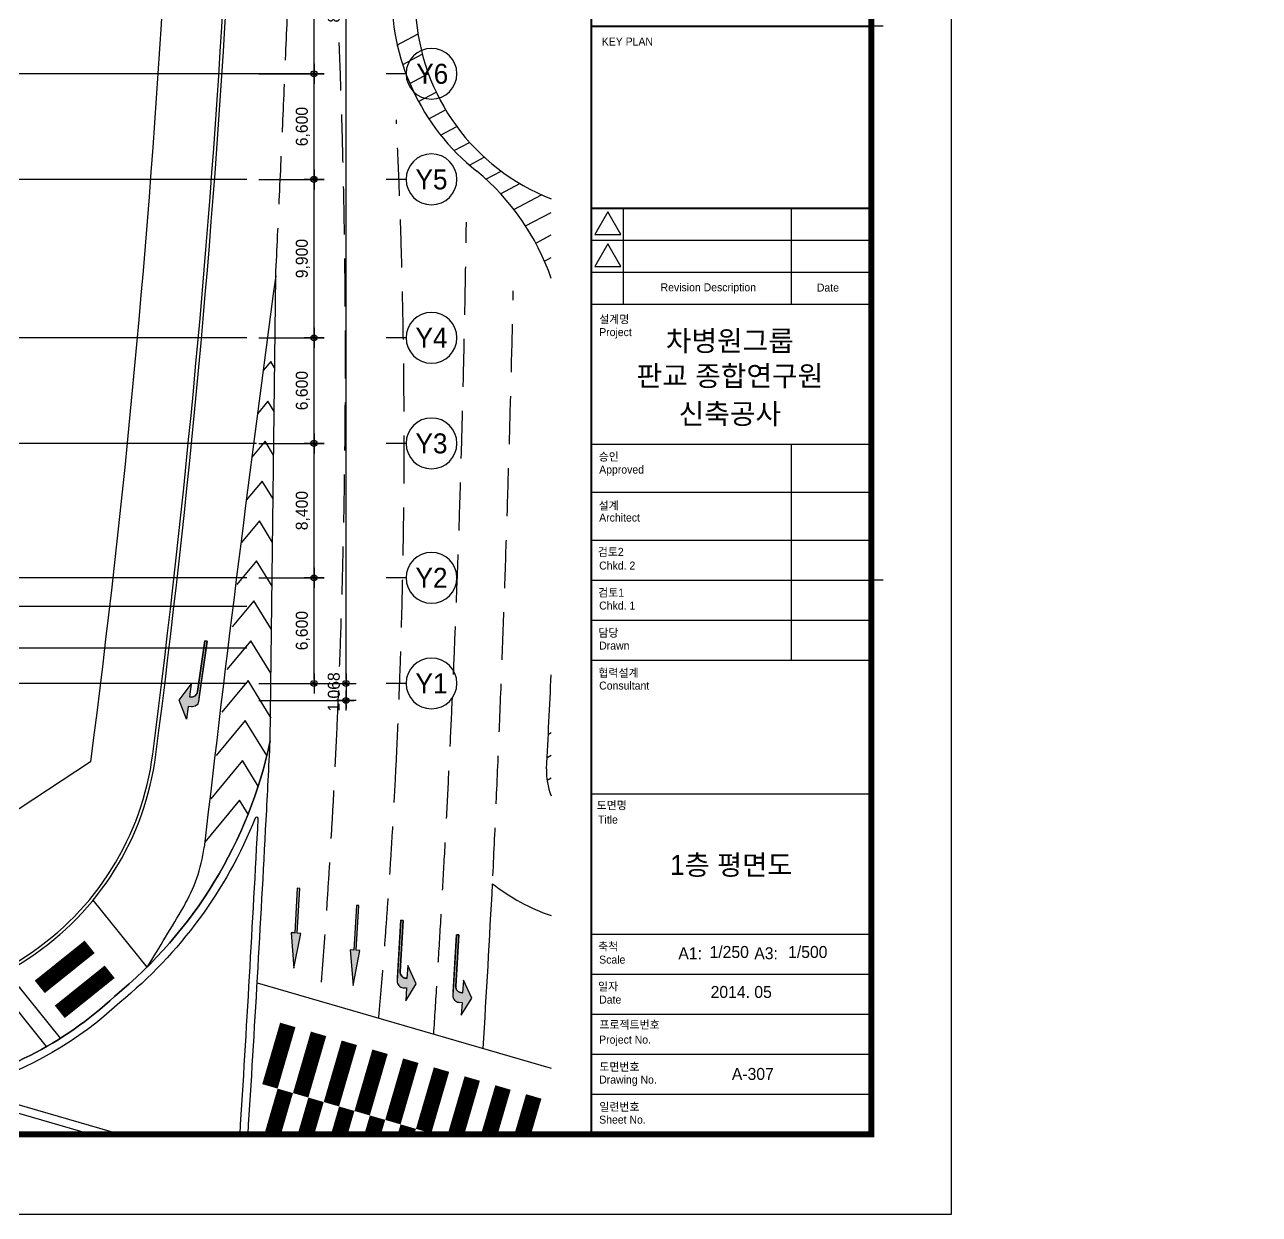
# Model space of a CAD drawing. Header units: metres. Extents: x 630750 to 860239, y 578133 to 726633.
# Drawn here: x 783110 to 860239, y 578133 to 652478 of the extents above; entities that cross this region are included whole.
import ezdxf
from ezdxf.enums import TextEntityAlignment as Align

# ---------------------------------------------------------------- set-up
doc = ezdxf.new("R2010")
doc.units = ezdxf.units.M
doc.linetypes.add('ACAD_ISO03W100', pattern=[30, 12, -18])
doc.linetypes.add('DASHED4', pattern=[4.5, 3, -1.5])
doc.layers.get('Defpoints').update_dxf_attribs({"color": 8})
for name, color, linetype in [('001dmp-FORM', 7, 'Continuous'), ('4box', 4, 'Continuous'), ('7-차로', 7, 'Continuous'), ('_보도', 7, 'Continuous'), ('A-DIM', 7, 'Continuous'), ('A-ETC-ROAD', 71, 'Continuous'), ('A-ETC-ROAD-STRP', 251, 'Continuous'), ('A-GRID-DIMS', 14, 'Continuous'), ('A-HAT', 8, 'Continuous'), ('A-HAT-253', 253, 'Continuous'), ('DIM', 7, 'Continuous'), ('HYUN', 7, 'Continuous'), ('P(내부)자전거횡단', 170, 'Continuous'), ('P(내부)횡단보도', 7, 'Continuous'), ('보도', 7, 'Continuous')]:
    doc.layers.add(name, color=color, linetype=linetype)
doc.layers.add('A-CEN-1', color=1, linetype='Continuous', plot=False)
doc.styles.add('TEXT(돋음)', font='')
doc.styles.add('돋움', font='')
doc.styles.get('TEXT(돋음)').set_extended_font_data('Dotum')
doc.styles.get('돋움').set_extended_font_data('Dotum')
doc.dimstyles.new('DIM250', dxfattribs={"dimscale": 250, "dimtxt": 3, "dimasz": 1, "dimexe": 2, "dimexo": 3, "dimgap": 1, "dimtad": 1, "dimdec": 0, "dimzin": 0, "dimdsep": 46, "dimlunit": 6, "dimtxsty": 'TEXT(돋음)', "dimblk": 'Z_DOT', "dimcen": 2.5, "dimdle": 2, "dimclrd": 256, "dimclre": 256, "dimclrt": 3, "dimadec": 0, "dimazin": 0, "dimtfac": 1, "dimtdec": 0, "dimtix": 1, "dimtmove": 2, "dimatfit": 3, "dimldrblk": 'Z_DOT', "dimfxl": 1, "dimtolj": 1, "dimtzin": 0, "dimarcsym": 0})

# ---------------------------------------------------------------- blocks, each defined once
blk = doc.blocks.new('MARK-F')
blk.add_lwpolyline([(0, 0), (2.2, 0.3), (2.2, 0.075), (5, 0.075), (5, -0.075), (2.2, -0.075), (2.2, -0.3)], close=True)
for points in [[(2.2, -0.3), (2.2, 0.3), (0, 0)], [(5, -0.075), (5, 0.075), (2.2, -0.075), (2.2, 0.075)]]:
    blk.add_solid(points)
blk = doc.blocks.new('중간 단면 대지')
at = {"layer": 'A-HAT-253'}
for points in [[(1003771, 326625), (1003573, 326653), (1003461, 325861), (1003021, 327034), (1003769, 328039), (1003657, 327247), (1003706, 327240, 0.414214), (1004158, 327580), (1004606, 330749), (1004754, 330728), (1004251, 327167), (1004223, 326965, -0.414214)], [(1003771, 326625), (1003573, 326653), (1003461, 325861), (1003021, 327034), (1003769, 328039), (1003657, 327247), (1003706, 327240, 0.414214), (1004158, 327580), (1004606, 330749), (1004754, 330728), (1004251, 327167), (1004223, 326965, -0.414214)], [(1017008, 309066), (1017208, 309055), (1017162, 308256), (1017824, 309320), (1017289, 310452), (1017243, 309654), (1017193, 309657, -0.414214), (1016817, 310079), (1017001, 313274), (1016852, 313282), (1016644, 309692), (1016632, 309489, 0.414214)], [(1017008, 309066), (1017208, 309055), (1017162, 308256), (1017824, 309320), (1017289, 310452), (1017243, 309654), (1017193, 309657, -0.414214), (1016817, 310079), (1017001, 313274), (1016852, 313282), (1016644, 309692), (1016632, 309489, 0.414214)], [(1020483, 308160), (1020683, 308148), (1020637, 307349), (1021299, 308413), (1020764, 309546), (1020717, 308747), (1020667, 308750, -0.414214), (1020291, 309172), (1020476, 312367), (1020326, 312376), (1020119, 308785), (1020107, 308582, 0.414214)], [(1020483, 308160), (1020683, 308148), (1020637, 307349), (1021299, 308413), (1020764, 309546), (1020717, 308747), (1020667, 308750, -0.414214), (1020291, 309172), (1020476, 312367), (1020326, 312376), (1020119, 308785), (1020107, 308582, 0.414214)]]:
    blk.add_hatch(color=256, dxfattribs=at).paths.add_polyline_path(points)
at = {"layer": '4box', "color": 8}
blk.add_arc((1031066, 370771), 13300, 183.25084, 248.77774, dxfattribs=at)
at = {"layer": '7-차로', "color": 7}
blk.add_arc((994660, 319177), 10000, 329.69573, 352.21177, dxfattribs=at)
at = {"layer": '_보도', "color": 7, "ltscale": 10}
for centre, radius, start, end in [((324071, 410896), 683083, 352.660946, 356.746723), ((983706, 325937), 17999, 254.16941, 352.66224)]:
    blk.add_arc(centre, radius, start, end, dxfattribs=at)
at = {"layer": 'A-ETC-ROAD', "color": 7, "ltscale": 10}
blk.add_line((1008695, 324498), (1009044, 353548), dxfattribs=at)
at = {"layer": 'A-ETC-ROAD', "color": 7, "ltscale": 10, "flags": 128}
blk.add_lwpolyline([(1006101, 403366, -0.0034), (1005938, 394067), (1002544, 382214, -0.003623), (1002059, 372358, -0.018188), (997465, 323185), (979693, 311483)], format="xyb", dxfattribs=at)
at = {"layer": 'A-ETC-ROAD', "color": 7, "ltscale": 10}
for points in [[(1016289, 371603, 0.237093), (1021600, 360096)], [(1026251, 353394, 0.138577), (1021600, 360096)], [(1025966, 322750, 0.000788), (1026251, 328631, 0.000788)], [(1008695, 324498, -0.171661), (998974, 308527, -0.144685), (987581, 302792), (997497, 299907)], [(1025966, 322750, 0.108878), (1026251, 321069, 0.108878)], [(1007313, 299907, 0.002657), (1008444, 319545)], [(1022005, 305276, 0.001381), (1022589, 315564)], [(1022589, 315564, 0.082614), (1026251, 313574, 0.082614)]]:
    blk.add_lwpolyline(points, format="xyb", dxfattribs=at)
for centre, radius, start, end in [((324071, 410896), 683083, 352.660946, 356.746723), ((2849076, 104891), 1856758, 172.303832, 173.414899), ((55164, 370369), 954634, 356.948142, 357.245794)]:
    blk.add_arc(centre, radius, start, end, dxfattribs=at)
at = {"layer": 'A-ETC-ROAD-STRP', "ltscale": 1000}
for p, q in [((1016610, 367981), (1017931, 368679)), ((1016976, 366761), (1018198, 367406)), ((1017420, 365581), (1018578, 366193)), ((1017962, 364454), (1019065, 365037)), ((1018603, 363379), (1019657, 363936)), ((1019343, 362356), (1020352, 362889)), ((1020187, 361388), (1021156, 361900)), ((1021140, 360478), (1022074, 360971)), ((1022165, 359606), (1023116, 360108)), ((1023094, 358683), (1024300, 359320)), ((1023921, 357706), (1025654, 358622)), ((1024651, 356678), (1026251, 357524)), ((1025288, 355601), (1026251, 356110)), ((1025832, 354475), (1026251, 354696)), ((1026073, 324914), (1026251, 325008)), ((1026002, 323462), (1026251, 323594)), ((1025995, 322045), (1026251, 322180)), ((1001004, 310354), (997640, 314545)), ((1001004, 310354), (997640, 314545)), ((995593, 305911), (992240, 310090)), ((994728, 305392), (991326, 309631))]:
    blk.add_line(p, q, dxfattribs=at)
at = {"layer": 'A-ETC-ROAD-STRP', "linetype": 'DASHED4', "ltscale": 1000, "flags": 128}
for points in [[(1014052, 399608, -0.010808), (1012925, 369719, -0.021679), (1012881, 325879)], [(1009044, 353548, 0.003482), (1010684, 393855, 0.003647)], [(1016546, 322579, 0.02471), (1016578, 363306)], [(1016546, 322579, 0.02471), (1016578, 363306)], [(1018912, 306175, 0.013142), (1020954, 356901)], [(1022612, 316063, 0.006076), (1023885, 352610)], [(1012881, 325879, -0.008732), (1011790, 308247, -0.008732)], [(1015482, 307173, 0.009364), (1016546, 322579)], [(1015482, 307173, 0.009364), (1016546, 322579)]]:
    blk.add_lwpolyline(points, format="xyb", dxfattribs=at)
at = {"layer": 'A-ETC-ROAD-STRP', "ltscale": 1000, "flags": 128}
for points in [[(1008975, 347812), (1008729, 348212), (1008255, 347640)], [(1008975, 347812), (1008729, 348212), (1008255, 347640)], [(1008942, 345084), (1008552, 345718), (1007900, 344931)], [(1008942, 345084), (1008552, 345718), (1007900, 344931)], [(1008909, 342356), (1008376, 343224), (1007549, 342228)], [(1008909, 342356), (1008376, 343224), (1007549, 342228)], [(1008877, 339628), (1008199, 340731), (1007204, 339530)], [(1008877, 339628), (1008199, 340731), (1007204, 339530)], [(1008844, 336900), (1008023, 338237), (1006905, 336889)], [(1008844, 336900), (1008023, 338237), (1006905, 336889)], [(1008811, 334173), (1007846, 335743), (1006615, 334259)], [(1008811, 334173), (1007846, 335743), (1006615, 334259)], [(1008779, 331445), (1007669, 333249), (1006312, 331613)], [(1008779, 331445), (1007669, 333249), (1006312, 331613)], [(1008746, 328717), (1007493, 330756), (1005998, 328954)], [(1008746, 328717), (1007493, 330756), (1005998, 328954)], [(1008762, 325909), (1007316, 328262), (1005671, 326279)], [(1008762, 325909), (1007316, 328262), (1005671, 326279)], [(1008486, 323578), (1007140, 325768), (1005332, 323589)], [(1008486, 323578), (1007140, 325768), (1005332, 323589)], [(1007947, 321673), (1006963, 323274), (1004980, 320883)], [(1007947, 321673), (1006963, 323274), (1004980, 320883)], [(1007317, 319917), (1006786, 320781), (1004614, 318162)], [(1007317, 319917), (1006786, 320781), (1004614, 318162)]]:
    blk.add_lwpolyline(points, dxfattribs=at)
for points in [[(987581, 302792, 0.144685), (998974, 308527, 0.171661), (1008695, 324498)], [(1006812, 299907, 0.002668), (1007947, 319622, 0.848083), (1007755, 319664, -0.127172), (999303, 308151, -0.115024), (990260, 302925, 0.745936), (990263, 302542), (999319, 299907)]]:
    blk.add_lwpolyline(points, format="xyb", dxfattribs=at)
at = {"layer": 'A-ETC-ROAD-STRP', "ltscale": 1000}
for centre, radius, start, end in [((55164, 370369), 954634, 356.948142, 357.245794), ((994660, 319177), 10000, 329.69573, 352.21177), ((885229, 383134), 136751, 327.84491, 329.69573)]:
    blk.add_arc(centre, radius, start, end, dxfattribs=at)
at = {"layer": 'A-HAT'}
for centre, radius, start, end in [((324071, 410896), 682883, 352.660946, 356.746723), ((983706, 325937), 17799, 254.16941, 352.66224)]:
    blk.add_arc(centre, radius, start, end, dxfattribs=at)
at = {"layer": 'A-HAT-253'}
for points in [[(1004251, 327167), (1004754, 330728), (1004606, 330749), (1004158, 327580, -0.414214), (1003706, 327240), (1003657, 327247), (1003706, 327240, 0.414214), (1004158, 327580), (1004606, 330749), (1004754, 330728), (1004223, 326965, -0.414214), (1003771, 326625), (1003573, 326653), (1003461, 325861), (1003021, 327034), (1003769, 328039), (1003657, 327247)], [(1004251, 327167), (1004754, 330728), (1004606, 330749), (1004158, 327580, -0.414214), (1003706, 327240), (1003657, 327247), (1003706, 327240, 0.414214), (1004158, 327580), (1004606, 330749), (1004754, 330728), (1004223, 326965, -0.414214), (1003771, 326625), (1003573, 326653), (1003461, 325861), (1003021, 327034), (1003769, 328039), (1003657, 327247)], [(1016644, 309692), (1016852, 313282), (1017001, 313274), (1016817, 310079, 0.414214), (1017193, 309657), (1017243, 309654), (1017193, 309657, -0.414214), (1016817, 310079), (1017001, 313274), (1016852, 313282), (1016632, 309489, 0.414214), (1017008, 309066), (1017208, 309055), (1017162, 308256), (1017824, 309320), (1017289, 310452), (1017243, 309654)], [(1016644, 309692), (1016852, 313282), (1017001, 313274), (1016817, 310079, 0.414214), (1017193, 309657), (1017243, 309654), (1017193, 309657, -0.414214), (1016817, 310079), (1017001, 313274), (1016852, 313282), (1016632, 309489, 0.414214), (1017008, 309066), (1017208, 309055), (1017162, 308256), (1017824, 309320), (1017289, 310452), (1017243, 309654)], [(1020119, 308785), (1020326, 312376), (1020476, 312367), (1020291, 309172, 0.414214), (1020667, 308750), (1020717, 308747), (1020667, 308750, -0.414214), (1020291, 309172), (1020476, 312367), (1020326, 312376), (1020107, 308582, 0.414214), (1020483, 308160), (1020683, 308148), (1020637, 307349), (1021299, 308413), (1020764, 309546), (1020717, 308747)], [(1020119, 308785), (1020326, 312376), (1020476, 312367), (1020291, 309172, 0.414214), (1020667, 308750), (1020717, 308747), (1020667, 308750, -0.414214), (1020291, 309172), (1020476, 312367), (1020326, 312376), (1020107, 308582, 0.414214), (1020483, 308160), (1020683, 308148), (1020637, 307349), (1021299, 308413), (1020764, 309546), (1020717, 308747)]]:
    blk.add_lwpolyline(points, format="xyb", dxfattribs=at)
for points in [[(1010179, 310288), (1010604, 312467), (1010379, 312480), (1010539, 315275), (1010389, 315284), (1010229, 312488), (1010005, 312501)], [(1010179, 310288), (1010604, 312467), (1010379, 312480), (1010539, 315275), (1010389, 315284), (1010229, 312488), (1010005, 312501)], [(1013872, 309213), (1014297, 311392), (1014072, 311405), (1014232, 314201), (1014083, 314209), (1013923, 311414), (1013698, 311427)], [(1013872, 309213), (1014297, 311392), (1014072, 311405), (1014232, 314201), (1014083, 314209), (1013923, 311414), (1013698, 311427)]]:
    blk.add_lwpolyline(points, close=True, dxfattribs=at)
at = {"layer": 'A-HAT-253', "const_width": 1000}
for points in [[(994300, 309121), (997419, 311625)], [(994300, 309121), (997419, 311625)], [(995551, 307561), (998671, 310065)], [(995551, 307561), (998671, 310065)], [(1008680, 302903), (1009797, 306744)], [(1010601, 302345), (1011718, 306185)], [(1010601, 302345), (1011718, 306185)], [(1012521, 301786), (1013638, 305627)], [(1014441, 301227), (1015559, 305068)], [(1016362, 300669), (1017479, 304509)], [(1018282, 300110), (1019399, 303951)], [(1020306, 299907), (1021320, 303392)], [(1020306, 299907), (1021320, 303392)], [(1008850, 299907), (1009640, 302624)], [(1008850, 299907), (1009640, 302624)], [(1022389, 299907), (1023240, 302834)], [(1022389, 299907), (1023240, 302834)], [(1010933, 299907), (1011561, 302065)], [(1010933, 299907), (1011561, 302065)], [(1024472, 299907), (1025161, 302275)], [(1024472, 299907), (1025161, 302275)], [(1013016, 299907), (1013481, 301507)], [(1013016, 299907), (1013481, 301507)], [(1015099, 299907), (1015402, 300948)], [(1015099, 299907), (1015402, 300948)], [(1017182, 299907), (1017322, 300389)], [(1017182, 299907), (1017322, 300389)]]:
    blk.add_lwpolyline(points, dxfattribs=at)
at = {"layer": 'P(내부)자전거횡단', "color": 7, "linetype": 'ACAD_ISO03W100', "ltscale": 0.1}
blk.add_line((995593, 305911), (992240, 310090), dxfattribs=at)
at = {"layer": 'P(내부)횡단보도', "color": 7}
blk.add_line((994728, 305392), (991326, 309631), dxfattribs=at)
blk.add_lwpolyline([(1007313, 299907, 0.002657), (1008444, 319545)], format="xyb", dxfattribs=at)
blk.add_lwpolyline([(1007888, 309382), (1026251, 304041)], dxfattribs=at)
at = {"layer": 'P(내부)횡단보도', "const_width": 1000}
for points in [[(1008680, 302903), (1009797, 306744)], [(1012521, 301786), (1013638, 305627)], [(1014441, 301227), (1015559, 305068)], [(1016362, 300669), (1017479, 304509)], [(1018282, 300110), (1019399, 303951)]]:
    blk.add_lwpolyline(points, dxfattribs=at)
at = {"layer": '보도'}
blk.add_arc((885229, 383134), 136751, 327.84491, 329.69573, dxfattribs=at)
at = {"layer": 'A-HAT-253', "xscale": -999.9999999999446, "yscale": 1000, "zscale": 1000, "rotation": 266.7268492076446}
for p in [(1010179, 310288), (1010179, 310288), (1013872, 309213), (1013872, 309213)]:
    blk.add_blockref('MARK-F', p, dxfattribs=at)
blk = doc.blocks.new('Z_DOT')
at = {"layer": 'DIM', "color": 7}
for p, q in [((-2.5, 0), (2.5, 0)), ((0, -2.5), (0, 2.5))]:
    blk.add_line(p, q, dxfattribs=at)
for radius in [0.75, 0.375]:
    blk.add_circle((0, 0), radius, dxfattribs=at)
blk = doc.blocks.new('*D80')
at = {"layer": 'A-DIM', "lineweight": -2, "transparency": 16777216}
for p, q in [((797736, 696910), (803686, 696910)), ((803186, 611560), (803186, 696660)), ((797736, 611310), (803686, 611310))]:
    blk.add_line(p, q, dxfattribs=at)
at = {"layer": 'Defpoints', "color": 0, "transparency": 16777216}
for p in [(796986, 696910), (803186, 696910), (796986, 611310)]:
    blk.add_point(p, dxfattribs=at)
at = {"layer": 'A-DIM', "lineweight": -2, "transparency": 16777216, "xscale": 250, "yscale": 250, "zscale": 250}
for p, rotation in [((803186, 696910), 90), ((803186, 611310), 270)]:
    blk.add_blockref('Z_DOT', p, dxfattribs=dict(at, rotation=rotation))
at = {"layer": 'A-DIM', "color": 3, "transparency": 16777216, "insert": (802489, 654110), "char_height": 750, "attachment_point": 5, "rotation": 90, "style": 'TEXT(돋음)'}
blk.add_mtext('\\A1;85,600', dxfattribs=at)
blk = doc.blocks.new('*D81')
at = {"layer": 'A-DIM', "lineweight": -2, "transparency": 16777216}
for p, q in [((797736, 632910), (801686, 632910)), ((801186, 626560), (801186, 632660)), ((797736, 626310), (801686, 626310))]:
    blk.add_line(p, q, dxfattribs=at)
at = {"layer": 'Defpoints', "color": 0, "transparency": 16777216}
for p in [(796986, 632910), (801186, 632910), (796986, 626310)]:
    blk.add_point(p, dxfattribs=at)
at = {"layer": 'A-DIM', "lineweight": -2, "transparency": 16777216, "xscale": 250, "yscale": 250, "zscale": 250}
for p, rotation in [((801186, 632910), 90), ((801186, 626310), 270)]:
    blk.add_blockref('Z_DOT', p, dxfattribs=dict(at, rotation=rotation))
at = {"layer": 'A-DIM', "color": 3, "transparency": 16777216, "insert": (800489, 629610), "char_height": 750, "attachment_point": 5, "rotation": 90, "style": 'TEXT(돋음)'}
blk.add_mtext('\\A1;6,600', dxfattribs=at)
blk = doc.blocks.new('*D82')
at = {"layer": 'A-DIM', "lineweight": -2, "transparency": 16777216}
for p, q in [((797736, 649410), (801686, 649410)), ((801186, 643060), (801186, 649160)), ((797736, 642810), (801686, 642810))]:
    blk.add_line(p, q, dxfattribs=at)
at = {"layer": 'Defpoints', "color": 0, "transparency": 16777216}
for p in [(796986, 649410), (801186, 649410), (796986, 642810)]:
    blk.add_point(p, dxfattribs=at)
at = {"layer": 'A-DIM', "lineweight": -2, "transparency": 16777216, "xscale": 250, "yscale": 250, "zscale": 250}
for p, rotation in [((801186, 649410), 90), ((801186, 642810), 270)]:
    blk.add_blockref('Z_DOT', p, dxfattribs=dict(at, rotation=rotation))
at = {"layer": 'A-DIM', "color": 3, "transparency": 16777216, "insert": (800489, 646110), "char_height": 750, "attachment_point": 5, "rotation": 90, "style": 'TEXT(돋음)'}
blk.add_mtext('\\A1;6,600', dxfattribs=at)
blk = doc.blocks.new('*D83')
at = {"layer": 'A-DIM', "lineweight": -2, "transparency": 16777216}
for p, q in [((797736, 642810), (801686, 642810)), ((801186, 633160), (801186, 642560)), ((797736, 632910), (801686, 632910))]:
    blk.add_line(p, q, dxfattribs=at)
at = {"layer": 'Defpoints', "color": 0, "transparency": 16777216}
for p in [(796986, 642810), (801186, 642810), (796986, 632910)]:
    blk.add_point(p, dxfattribs=at)
at = {"layer": 'A-DIM', "lineweight": -2, "transparency": 16777216, "xscale": 250, "yscale": 250, "zscale": 250}
for p, rotation in [((801186, 642810), 90), ((801186, 632910), 270)]:
    blk.add_blockref('Z_DOT', p, dxfattribs=dict(at, rotation=rotation))
at = {"layer": 'A-DIM', "color": 3, "transparency": 16777216, "insert": (800489, 637860), "char_height": 750, "attachment_point": 5, "rotation": 90, "style": 'TEXT(돋음)'}
blk.add_mtext('\\A1;9,900', dxfattribs=at)
blk = doc.blocks.new('*D84')
at = {"layer": 'A-DIM', "lineweight": -2, "transparency": 16777216}
for p, q in [((797736, 659310), (801686, 659310)), ((801186, 649660), (801186, 659060)), ((797736, 649410), (801686, 649410))]:
    blk.add_line(p, q, dxfattribs=at)
at = {"layer": 'Defpoints', "color": 0, "transparency": 16777216}
for p in [(796986, 659310), (801186, 659310), (796986, 649410)]:
    blk.add_point(p, dxfattribs=at)
at = {"layer": 'A-DIM', "lineweight": -2, "transparency": 16777216, "xscale": 250, "yscale": 250, "zscale": 250}
for p, rotation in [((801186, 659310), 90), ((801186, 649410), 270)]:
    blk.add_blockref('Z_DOT', p, dxfattribs=dict(at, rotation=rotation))
at = {"layer": 'A-DIM', "color": 3, "transparency": 16777216, "insert": (800489, 654360), "char_height": 750, "attachment_point": 5, "rotation": 90, "style": 'TEXT(돋음)'}
blk.add_mtext('\\A1;9,900', dxfattribs=at)
blk = doc.blocks.new('*D35')
at = {"layer": 'A-DIM', "lineweight": -2, "transparency": 16777216}
for p, q in [((797736, 617910), (801686, 617910)), ((801186, 611560), (801186, 617660)), ((797736, 611310), (801686, 611310))]:
    blk.add_line(p, q, dxfattribs=at)
at = {"layer": 'Defpoints', "color": 0, "transparency": 16777216}
for p in [(796986, 617910), (801186, 617910), (796986, 611310)]:
    blk.add_point(p, dxfattribs=at)
at = {"layer": 'A-DIM', "lineweight": -2, "transparency": 16777216, "xscale": 250, "yscale": 250, "zscale": 250}
for p, rotation in [((801186, 617910), 90), ((801186, 611310), 270)]:
    blk.add_blockref('Z_DOT', p, dxfattribs=dict(at, rotation=rotation))
at = {"layer": 'A-DIM', "color": 3, "transparency": 16777216, "insert": (800489, 614610), "char_height": 750, "attachment_point": 5, "rotation": 90, "style": 'TEXT(돋음)'}
blk.add_mtext('\\A1;6,600', dxfattribs=at)
blk = doc.blocks.new('*D36')
at = {"layer": 'A-DIM', "lineweight": -2, "transparency": 16777216}
for p, q in [((797736, 626310), (801686, 626310)), ((801186, 618160), (801186, 626060)), ((797736, 617910), (801686, 617910))]:
    blk.add_line(p, q, dxfattribs=at)
at = {"layer": 'Defpoints', "color": 0, "transparency": 16777216}
for p in [(796986, 626310), (801186, 626310), (796986, 617910)]:
    blk.add_point(p, dxfattribs=at)
at = {"layer": 'A-DIM', "lineweight": -2, "transparency": 16777216, "xscale": 250, "yscale": 250, "zscale": 250}
for p, rotation in [((801186, 626310), 90), ((801186, 617910), 270)]:
    blk.add_blockref('Z_DOT', p, dxfattribs=dict(at, rotation=rotation))
at = {"layer": 'A-DIM', "color": 3, "transparency": 16777216, "insert": (800489, 622110), "char_height": 750, "attachment_point": 5, "rotation": 90, "style": 'TEXT(돋음)'}
blk.add_mtext('\\A1;8,400', dxfattribs=at)
blk = doc.blocks.new('*D37')
at = {"layer": 'A-DIM', "lineweight": -2, "transparency": 16777216}
for p, q in [((803186, 611560), (803186, 611810)), ((797736, 611310), (803686, 611310)), ((803186, 611310), (803186, 610242)), ((797736, 610242), (803686, 610242)), ((803186, 609992), (803186, 609742))]:
    blk.add_line(p, q, dxfattribs=at)
at = {"layer": 'Defpoints', "color": 0, "transparency": 16777216}
for p in [(796986, 611310), (796986, 610242), (803186, 610242)]:
    blk.add_point(p, dxfattribs=at)
at = {"layer": 'A-DIM', "lineweight": -2, "transparency": 16777216, "xscale": 250, "yscale": 250, "zscale": 250}
for p, rotation in [((803186, 611310), 270), ((803186, 610242), 90)]:
    blk.add_blockref('Z_DOT', p, dxfattribs=dict(at, rotation=rotation))
at = {"layer": 'A-DIM', "color": 3, "transparency": 16777216, "insert": (802489, 610776), "char_height": 750, "attachment_point": 5, "rotation": 90, "style": 'TEXT(돋음)'}
blk.add_mtext('\\A1;1,068', dxfattribs=at)
blk = doc.blocks.new('주열마킹')
blk.add_line((0, 5), (0, 0))
blk.add_circle((0, 11.35), 6.35)
at = {"color": 3, "style": '돋움'}
blk.add_attdef('NO', text='', height=5, dxfattribs=at).set_placement((0, 11.35), align=Align.MIDDLE_CENTER)
blk = doc.blocks.new('xref-sheet(건축)')
h = blk.add_hatch(color=7)
edge = h.paths.add_edge_path()
edge.add_spline(control_points=[(9178.9, 471), (9179.1, 471), (9179.3, 471), (9179.5, 471), (9179.5, 471), (9179.5, 471), (9179.5, 470.9), (9179.5, 470.8), (9179.5, 470.7), (9179.5, 470.6), (9179.3, 470.6), (9179.1, 470.6), (9178.8, 470.6), (9178.8, 470.6), (9178.8, 470.6), (9178.8, 470.7), (9178.9, 470.8), (9178.9, 470.9), (9178.9, 471)], knot_values=[0, 0, 0, 0, 1, 1, 1, 2, 2, 2, 3, 3, 3, 4, 4, 4, 5, 5, 5, 6, 6, 6, 6], degree=3, periodic=0)
at = {"layer": '001dmp-FORM'}
for p, q in [((8240, 2970), (8210, 2970)), ((7584.2, 2449.7), (7551.7, 2505.8)), ((7590, 2515), (7590, 2275)), ((8010, 2515), (8010, 2275)), ((7519.2, 2449.7), (7584.2, 2449.7)), ((7510, 2435), (8210, 2435)), ((7584.2, 2369.7), (7551.7, 2425.8)), ((7510, 2355), (8210, 2355)), ((7519.2, 2369.7), (7584.2, 2369.7)), ((7510, 2275), (8210, 2275)), ((7510, 1925), (8210, 1925)), ((8010, 1925), (8010, 1385)), ((7510, 1805), (8210, 1805)), ((7510, 1685), (8210, 1685)), ((7510, 1585), (8210, 1585)), ((8240, 1585), (8210, 1585)), ((7510, 1485), (8210, 1485)), ((7510, 1385), (8210, 1385)), ((8210, 1050), (7510, 1050)), ((7510, 700), (8210, 700)), ((7510, 600), (8210, 600)), ((7510, 500), (8210, 500)), ((7510, 400), (8210, 400)), ((7510, 300), (8210, 300))]:
    blk.add_line(p, q, dxfattribs=at)
at = {"layer": '001dmp-FORM', "color": 30}
blk.add_lwpolyline([(8410, 5940), (0, 5940), (0, 0), (8410, 0)], close=True, dxfattribs=at)
at = {"layer": '001dmp-FORM', "const_width": 15}
blk.add_lwpolyline([(300, 200), (300, 5740), (8210, 5740), (8210, 200)], close=True, dxfattribs=at)
at = {"layer": '001dmp-FORM', "const_width": 5}
for points in [[(7510, 200), (7510, 5740)], [(7510, 2970), (8210, 2970)], [(7510, 2515), (8210, 2515)]]:
    blk.add_lwpolyline(points, dxfattribs=at)
at = {"layer": '001dmp-FORM'}
for points in [[(7551.7, 2505.8), (7519.2, 2449.7)], [(7551.7, 2425.8), (7519.2, 2369.7)]]:
    blk.add_lwpolyline(points, dxfattribs=at)
at = {"layer": '001dmp-FORM', "color": 3, "linetype": 'Continuous', "style": '돋움'}
for s, p in [('KEY PLAN', (7536.5, 2921.7)), ('승인', (7528.8, 1883.9)), ('설계', (7528.5, 1761.6)), ('검토2', (7526.5, 1645.9)), ('검토1', (7527.4, 1543.8)), ('담당', (7528.1, 1443.6)), ('협력설계', (7528.1, 1343.6)), ('도면명', (7523.7, 1012.4)), ('축척', (7527.2, 659.4)), ('일자', (7527.2, 559.4)), ('프로젝트번호', (7530.5, 464.1)), ('도면번호', (7530.3, 358.6)), ('일련번호', (7530.3, 258.6))]:
    blk.add_text(s, height=20, dxfattribs=at).set_placement(p)
for s, p in [('Revision Description', (7802.7, 2317.3)), ('Date', (8101.6, 2316.7))]:
    blk.add_text(s, height=20, dxfattribs=at).set_placement(p, align=Align.MIDDLE_CENTER)
for s, p in [('설계명', (7530, 2237.3)), ('Project', (7530, 2205.3)), ('Approved', (7530, 1861.7)), ('Architect', (7530, 1741.7)), ('Chkd. 2', (7530, 1621.7)), ('Chkd. 1', (7530, 1521.7)), ('Drawn', (7530, 1421.7)), ('Consultant', (7530, 1321.7)), ('Title', (7527.2, 986.7)), ('Scale', (7530, 636.7)), ('Date', (7530, 536.7)), ('Project No.', (7530, 436.7)), ('Drawing No.', (7530, 336.7)), ('Sheet No.', (7530, 236.7))]:
    blk.add_text(s, height=20, dxfattribs=at).set_placement(p, align=Align.MIDDLE_LEFT)
at = {"layer": '001dmp-FORM', "color": 3, "style": '돋움'}
for s, p in [('차병원그룹', (7856.6, 2184)), ('판교 종합연구원', (7856.6, 2096.7)), ('신축공사', (7856.6, 2001.8))]:
    blk.add_text(s, height=51, dxfattribs=at).set_placement(p, align=Align.MIDDLE)
for s, p in [('A1:            A3:      ', (7884.9, 652.5)), ('2014. 05', (7884.9, 555.8))]:
    blk.add_text(s, height=30, rotation=0, dxfattribs=at).set_placement(p, align=Align.MIDDLE_CENTER)

msp = doc.modelspace()

# ---------------------------------------------------------------- linework, layer by layer
at = {"layer": 'A-CEN-1', "linetype": 'Continuous'}
msp.add_line((801753.1, 649410.2, 0), (657202.6, 649410.2, 0), dxfattribs=at)
at = {"layer": 'A-CEN-1', "linetype": 'Continuous', "ltscale": 0.1}
for p, q in [((796986.3, 649410.2, 0), (744904.4, 649410.2, 0)), ((796986.3, 642810.2, 0), (744904.4, 642810.2, 0)), ((796986.3, 632910.2, 0), (744904.4, 632910.2, 0)), ((797586.3, 626310.2, 0), (744904.4, 626310.2, 0)), ((796986.3, 617910.2, 0), (744904.4, 617910.2, 0)), ((796986.3, 616110.2, 0), (744904.4, 616110.2, 0)), ((796986.3, 613510.2, 0), (762119.6, 613510.2, 0)), ((796986.3, 611310.2, 0), (744904.4, 611310.2, 0))]:
    msp.add_line(p, q, dxfattribs=at)

# ---------------------------------------------------------------- block references
at = {"xscale": 24.9999912600033, "yscale": 24.99999123637099, "zscale": 24.99999123690949}
msp.add_blockref('xref-sheet(건축)', (630750, 578132.8), dxfattribs=at)
at = {"layer": 'A-GRID-DIMS'}
ref = msp.add_blockref('주열마킹', (805686.3, 649410.2, 0), dxfattribs=dict(at, xscale=-250.0000000006985, yscale=250, zscale=250, rotation=269.9999997677735))
ref.add_attrib('NO', 'Y6', dxfattribs={"layer": '0', "color": 3, "height": 1250, "rotation": 360, "style": '돋움'}).set_placement((808572.5, 649410.2, 0), align=Align.MIDDLE_CENTER)
ref = msp.add_blockref('주열마킹', (805686.3, 642810.2, 0), dxfattribs=dict(at, xscale=-250.0000000006985, yscale=250, zscale=250, rotation=269.9999997677735))
ref.add_attrib('NO', 'Y5', dxfattribs={"layer": '0', "color": 3, "height": 1250, "rotation": 360, "style": '돋움'}).set_placement((808523.8, 642810.2, 0), align=Align.MIDDLE_CENTER)
ref = msp.add_blockref('주열마킹', (805686.3, 632910.2, 0), dxfattribs=dict(at, xscale=-250.0000000006985, yscale=250, zscale=250, rotation=269.9999997677735))
ref.add_attrib('NO', 'Y4', dxfattribs={"layer": '0', "color": 3, "height": 1250, "rotation": 360, "style": '돋움'}).set_placement((808523.8, 632910.2, 0), align=Align.MIDDLE_CENTER)
ref = msp.add_blockref('주열마킹', (805686.3, 626310.2, 0), dxfattribs=dict(at, xscale=-250.0000000006985, yscale=250, zscale=250, rotation=269.9999997677735))
ref.add_attrib('NO', 'Y3', dxfattribs={"layer": '0', "color": 3, "height": 1250, "rotation": 360, "style": '돋움'}).set_placement((808523.8, 626310.2, 0), align=Align.MIDDLE_CENTER)
ref = msp.add_blockref('주열마킹', (805686.3, 617910.2, 0), dxfattribs=dict(at, xscale=-250.0000000006985, yscale=250, zscale=250, rotation=269.9999997677735))
ref.add_attrib('NO', 'Y2', dxfattribs={"layer": '0', "color": 3, "height": 1250, "rotation": 360, "style": '돋움'}).set_placement((808523.8, 617910.2, 0), align=Align.MIDDLE_CENTER)
ref = msp.add_blockref('주열마킹', (805686.3, 611310.2, 0), dxfattribs=dict(at, xscale=-250.0000000006985, yscale=250, zscale=250, rotation=269.9999997677735))
ref.add_attrib('NO', 'Y1', dxfattribs={"layer": '0', "color": 3, "height": 1250, "rotation": 360, "style": '돋움'}).set_placement((808523.8, 611310.2, 0), align=Align.MIDDLE_CENTER)
at = {"layer": 'HYUN'}
msp.add_blockref('중간 단면 대지', (-210250, 283225.3, 0), dxfattribs=at)

# ---------------------------------------------------------------- texts
at = {"layer": '001dmp-FORM', "color": 3, "style": '돋움'}
for s, height, p in [('1층 평면도', 1250, (827250.2, 599968)), ('1/250         1/500', 750, (829577.5, 594527)), ('A-307', 750, (828598.1, 586905.2))]:
    msp.add_text(s, height=height, rotation=0.000018, dxfattribs=at).set_placement(p, align=Align.MIDDLE_CENTER)

# ---------------------------------------------------------------- dimensions: what is measured, and where the dimension line sits
at = {"layer": 'A-DIM'}
for base, p1, p2, picture, middle in [((803186.3, 696910.2, 0), (796986.3, 611310.2, 0), (796986.3, 696910.2, 0), '*D80', (802488.5, 654110.2, 0)), ((801186.3, 659310.2, 0), (796986.3, 649410.2, 0), (796986.3, 659310.2, 0), '*D84', (800488.5, 654360.2, 0)), ((801186.3, 649410.2, 0), (796986.3, 642810.2, 0), (796986.3, 649410.2, 0), '*D82', (800488.5, 646110.2, 0)), ((801186.3, 642810.2, 0), (796986.3, 632910.2, 0), (796986.3, 642810.2, 0), '*D83', (800488.5, 637860.2, 0)), ((801186.3, 632910.2, 0), (796986.3, 626310.2, 0), (796986.3, 632910.2, 0), '*D81', (800488.5, 629610.2, 0)), ((801186.3, 626310.2, 0), (796986.3, 617910.2, 0), (796986.3, 626310.2, 0), '*D36', (800488.5, 622110.2, 0)), ((801186.3, 617910.2, 0), (796986.3, 611310.2, 0), (796986.3, 617910.2, 0), '*D35', (800488.5, 614610.2, 0)), ((803186.3, 610242, 0), (796986.3, 611310.2, 0), (796986.3, 610242, 0), '*D37', (802488.5, 610776.1, 0))]:
    dim = msp.add_linear_dim(base=base, p1=p1, p2=p2, angle=90, dimstyle='DIM250', dxfattribs=at)
    dim.commit()
    dim.dimension.update_dxf_attribs({"geometry": picture, "text_midpoint": middle})

doc.saveas('drawing.dxf')
